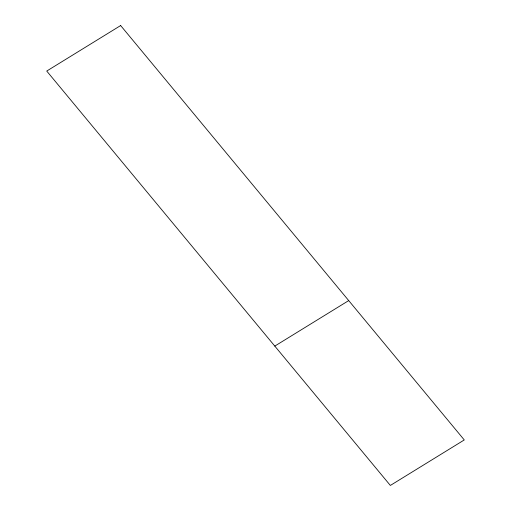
<?xml version="1.0" encoding="UTF-8"?>
<svg xmlns="http://www.w3.org/2000/svg" width="511" height="511" viewBox="0 0 511 511"><rect width="100%" height="100%" fill="white"/><g stroke="black" fill="none" stroke-linecap="round" stroke-linejoin="round"><path stroke-width="0.77" d="M274.803 346.094L348.713 300.589M120.647 25.55L46.731 71.055L390.353 485.45L464.269 439.945L120.647 25.55"/></g></svg>
